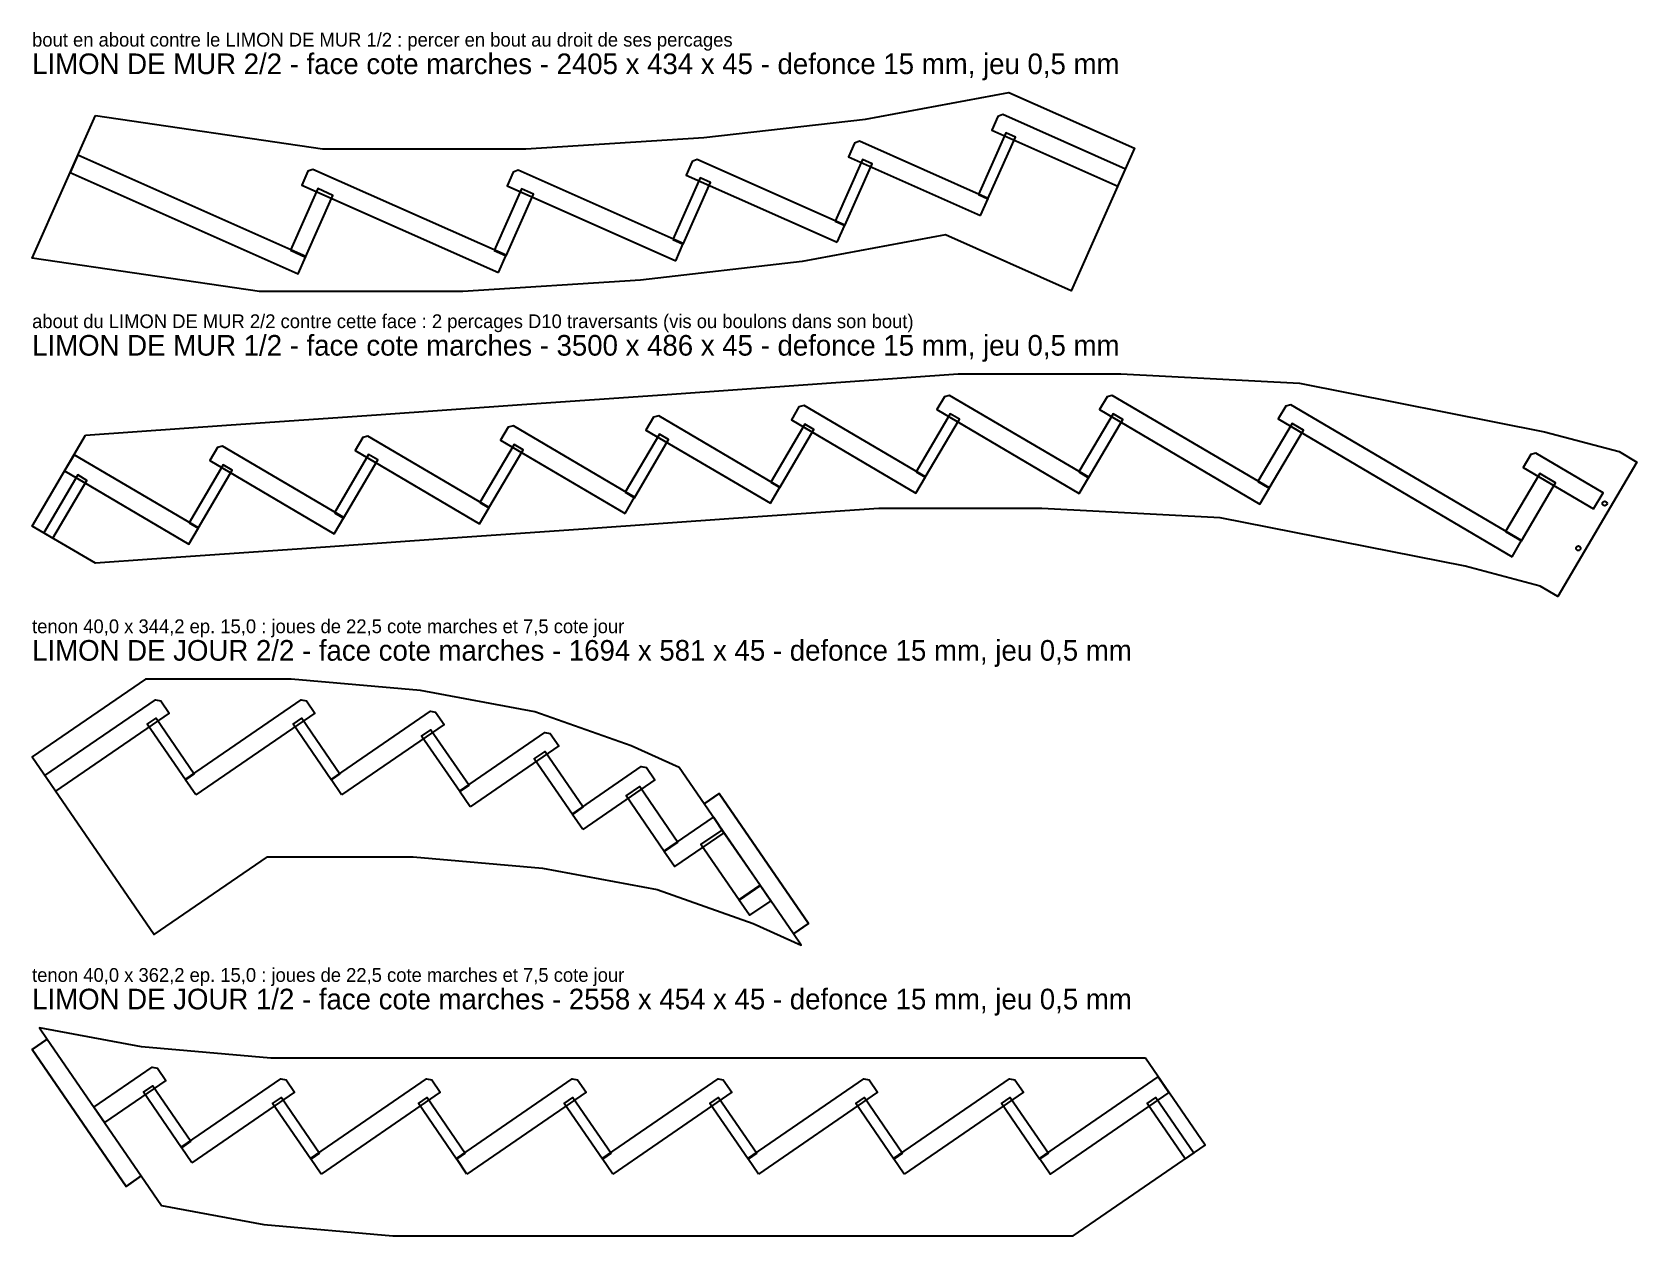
# Model space of a CAD drawing. Header units: millimetres. Extents: x 0 to 3499, y 0 to 2625.
import ezdxf

# ---------------------------------------------------------------- set-up
doc = ezdxf.new("R2010")
doc.units = ezdxf.units.MM
for name, color, linetype in [('DECOUPE', 7, 'CONTINUOUS'), ('DEFONCE', 1, 'CONTINUOUS'), ('PERCAGE', 30, 'CONTINUOUS'), ('TENON', 6, 'CONTINUOUS'), ('TEXTE', 3, 'CONTINUOUS')]:
    doc.layers.add(name, color=color, linetype=linetype)

msp = doc.modelspace()

# ---------------------------------------------------------------- linework, layer by layer
at = {"layer": 'DECOUPE'}
for points in [[(138.027, 2442.902), (633.58, 2370.126), (1076.972, 2370.126), (1464.978, 2394.729), (1817.505, 2435.093), (2129.991, 2493.243), (2404.158, 2371.455), (2266.131, 2060.732), (1991.964, 2182.52), (1679.478, 2124.37), (1326.951, 2084.007), (938.945, 2059.403), (495.553, 2059.403), (0, 2132.179)], [(116.675, 1746.044), (433.747, 1768.271), (750.819, 1790.497), (1067.891, 1812.724), (1384.963, 1834.95), (1702.035, 1857.177), (2019.107, 1879.403), (2373.937, 1879.403), (2763.34, 1859.052), (3297.679, 1753.385), (3460.632, 1710.068), (3499.412, 1687.24), (3326.935, 1394.236), (3288.155, 1417.063), (3125.202, 1460.38), (2590.863, 1566.048), (2201.46, 1586.399), (1846.63, 1586.399), (1529.558, 1564.172), (1212.486, 1541.946), (895.414, 1519.719), (578.342, 1497.493), (261.271, 1475.266), (137.965, 1466.623), (0, 1547.835)], [(1411.123, 1021.314), (1306.429, 1068.413), (1096.588, 1142.626), (846.847, 1189.423), (565.109, 1214.236), (247.259, 1214.236), (0, 1044.344), (266.163, 656.972), (513.422, 826.864), (831.272, 826.864), (1113.01, 802.051), (1362.751, 755.254), (1572.593, 681.041), (1677.287, 633.942), (1660.298, 658.668), (1693.265, 681.32), (1498.358, 964.987), (1465.39, 942.335)], [(2427.662, 387.372), (2109.812, 387.372), (1791.962, 387.372), (1474.112, 387.372), (1156.262, 387.372), (838.412, 387.372), (520.562, 387.372), (238.824, 412.184), (15.979, 453.942), (32.968, 429.216), (0, 406.564), (205.101, 108.062), (238.069, 130.714), (282.142, 66.57), (504.987, 24.812), (786.725, 0), (1104.575, 0), (1422.425, 0), (1740.275, 0), (2058.125, 0), (2270.025, 0), (2341.997, 49.452), (2557.912, 197.807)]]:
    msp.add_lwpolyline(points, close=True, dxfattribs=at)
at = {"layer": 'DEFONCE'}
for points in [[(2367.418, 2288.748), (2384.063, 2326.217), (2117.017, 2444.842), (2106.072, 2440.63), (2092.794, 2410.739)], [(2068.157, 2224.723), (2084.802, 2262.192), (1804.532, 2386.691), (1793.587, 2382.479), (1780.309, 2352.588)], [(2063.376, 2270.615), (2084.396, 2261.278), (2144.072, 2395.62), (2123.053, 2404.957)], [(82.884, 2318.765), (580.145, 2097.875), (596.789, 2135.345), (99.528, 2356.234)], [(1755.672, 2166.572), (1772.316, 2204.042), (1450.592, 2346.956), (1439.646, 2342.744), (1426.368, 2312.853)], [(1750.891, 2212.465), (1771.91, 2203.128), (1831.587, 2337.47), (1810.567, 2346.807)], [(1017.197, 2100.691), (1033.842, 2138.161), (612.104, 2325.502), (601.159, 2321.29), (587.881, 2291.399)], [(1403.397, 2126.097), (1420.041, 2163.567), (1059.92, 2323.537), (1048.974, 2319.325), (1035.697, 2289.434)], [(563.308, 2149.123), (596.383, 2134.431), (656.059, 2268.773), (622.984, 2283.465)], [(1007.467, 2148.783), (1033.436, 2137.247), (1093.112, 2271.589), (1067.143, 2283.125)], [(1397.096, 2172.665), (1419.635, 2162.653), (1479.311, 2296.995), (1456.772, 2307.007)], [(2283.53, 1618.736), (2304.329, 1654.069), (2000.712, 1832.792), (1989.358, 1829.852), (1972.767, 1801.666)], [(2677.19, 1595.879), (2697.988, 1631.212), (2355.542, 1832.792), (2344.189, 1829.852), (2327.597, 1801.666)], [(1610.058, 1597.433), (1630.856, 1632.766), (1366.568, 1788.339), (1355.215, 1785.399), (1338.623, 1757.213)], [(1927.13, 1619.66), (1947.928, 1654.993), (1683.64, 1810.566), (1672.287, 1807.626), (1655.695, 1779.44)], [(1927.6, 1665.799), (1947.421, 1654.131), (2021.992, 1780.812), (2002.171, 1792.48)], [(2282.568, 1665.718), (2303.822, 1653.207), (2378.392, 1779.888), (2357.138, 1792.399)], [(3227.152, 1481.015), (3247.95, 1516.348), (2744.945, 1812.441), (2733.592, 1809.501), (2717, 1781.315)], [(1292.986, 1575.207), (1313.785, 1610.54), (1049.496, 1766.113), (1038.143, 1763.173), (1021.551, 1734.987)], [(1610.528, 1643.572), (1630.349, 1631.905), (1704.92, 1758.586), (1685.099, 1770.254)], [(2672.965, 1644.782), (2697.481, 1630.35), (2772.052, 1757.031), (2747.536, 1771.463)], [(658.842, 1530.754), (679.641, 1566.087), (415.352, 1721.66), (403.999, 1718.72), (387.407, 1690.534)], [(975.914, 1552.98), (996.713, 1588.313), (732.424, 1743.886), (721.071, 1740.946), (704.479, 1712.76)], [(976.384, 1599.119), (996.205, 1587.452), (1070.776, 1714.133), (1050.955, 1725.801)], [(1293.456, 1621.346), (1313.277, 1609.678), (1387.848, 1736.359), (1368.027, 1748.027)], [(70.766, 1668.053), (341.77, 1508.527), (362.569, 1543.86), (91.565, 1703.386)], [(342.241, 1554.666), (362.062, 1542.999), (436.632, 1669.68), (416.812, 1681.348)], [(659.313, 1576.893), (679.134, 1565.225), (753.704, 1691.906), (733.883, 1703.574)], [(3405.083, 1585.147), (3425.881, 1620.48), (3279.284, 1706.774), (3267.931, 1703.834), (3251.339, 1675.648)], [(25.422, 1532.87), (45.243, 1521.203), (119.561, 1647.453), (99.74, 1659.121)], [(3212.851, 1535.849), (3247.443, 1515.486), (3322.014, 1642.168), (3287.422, 1662.53)], [(51.251, 969.754), (28.032, 1003.546), (268.868, 1169.025), (280.399, 1166.886), (298.921, 1139.929)], [(357.174, 961.56), (333.955, 995.352), (586.718, 1169.025), (598.249, 1166.886), (616.771, 1139.929)], [(353.478, 1007.553), (334.522, 994.527), (251.275, 1115.684), (270.231, 1128.709)], [(671.328, 1007.553), (652.372, 994.527), (569.125, 1115.684), (588.081, 1128.709)], [(675.024, 961.56), (651.805, 995.352), (868.456, 1144.212), (879.987, 1142.074), (898.509, 1115.117)], [(952.935, 982.65), (932.608, 968.683), (849.361, 1089.84), (869.688, 1103.807)], [(955.26, 935.715), (932.042, 969.507), (1118.197, 1097.415), (1129.728, 1095.276), (1148.251, 1068.319)], [(1201.736, 935.206), (1178.316, 919.114), (1095.069, 1040.271), (1118.489, 1056.363)], [(1200.968, 886.146), (1177.749, 919.938), (1328.039, 1023.202), (1339.57, 1021.064), (1358.092, 994.106)], [(1408.279, 858.728), (1378.451, 838.232), (1295.204, 959.389), (1325.033, 979.884)], [(1508.75, 879.229), (1401.103, 805.264), (1377.884, 839.056), (1485.532, 913.021)], [(1588.033, 763.841), (1541.842, 732.104), (1458.595, 853.26), (1504.786, 884.998)], [(1610.685, 730.874), (1564.494, 699.136), (1541.275, 732.928), (1587.467, 764.666)], [(158.186, 246.974), (134.968, 280.766), (261.708, 367.849), (273.239, 365.711), (291.761, 338.754)], [(346.187, 206.287), (325.86, 192.32), (242.613, 313.477), (262.94, 327.444)], [(348.512, 159.352), (325.293, 193.144), (542.171, 342.161), (553.702, 340.023), (572.225, 313.065)], [(630.477, 134.696), (607.259, 168.488), (860.021, 342.161), (871.552, 340.023), (890.075, 313.065)], [(948.327, 134.696), (925.109, 168.488), (1177.871, 342.161), (1189.402, 340.023), (1207.925, 313.065)], [(1266.177, 134.696), (1242.959, 168.488), (1495.721, 342.161), (1507.252, 340.023), (1525.774, 313.065)], [(1584.027, 134.696), (1560.809, 168.488), (1813.571, 342.161), (1825.102, 340.023), (1843.624, 313.065)], [(1901.877, 134.696), (1878.658, 168.488), (2131.421, 342.161), (2142.952, 340.023), (2161.474, 313.065)], [(2478.912, 312.782), (2219.727, 134.696), (2196.508, 168.488), (2455.694, 346.574)], [(626.781, 180.689), (607.825, 167.664), (524.578, 288.821), (543.535, 301.846)], [(944.631, 180.689), (925.675, 167.664), (842.428, 288.821), (861.385, 301.846)], [(1262.481, 180.689), (1243.525, 167.664), (1160.278, 288.821), (1179.235, 301.846)], [(1580.331, 180.689), (1561.375, 167.664), (1478.128, 288.821), (1497.084, 301.846)], [(1898.181, 180.689), (1879.225, 167.664), (1795.978, 288.821), (1814.934, 301.846)], [(2216.031, 180.689), (2197.075, 167.664), (2113.828, 288.821), (2132.784, 301.846)], [(2533.598, 181.101), (2514.642, 168.076), (2431.678, 288.821), (2450.634, 301.846)]]:
    msp.add_lwpolyline(points, close=True, dxfattribs=at)
at = {"layer": 'PERCAGE'}
for centre in [(3429.208, 1597.055), (3371.716, 1499.386)]:
    msp.add_circle(centre, 5, dxfattribs=at)
at = {"layer": 'TENON'}
for points in [[(1693.265, 681.32), (1660.298, 658.668), (1465.39, 942.335), (1498.358, 964.987)], [(238.069, 130.714), (205.101, 108.062), (0, 406.564), (32.968, 429.216)]]:
    msp.add_lwpolyline(points, close=True, dxfattribs=at)

# ---------------------------------------------------------------- texts
at = {"layer": 'TEXTE'}
for s, height, p in [('bout en about contre le LIMON DE MUR 1/2 : percer en bout au droit de ses percages', 30, (0, 2593.243)), ('LIMON DE MUR 2/2 - face cote marches - 2405 x 434 x 45 - defonce 15 mm, jeu 0,5 mm', 45, (0, 2533.243)), ('about du LIMON DE MUR 2/2 contre cette face : 2 percages D10 traversants (vis ou boulons dans son bout)', 30, (0, 1979.403)), ('LIMON DE MUR 1/2 - face cote marches - 3500 x 486 x 45 - defonce 15 mm, jeu 0,5 mm', 45, (0, 1919.403)), ('tenon 40,0 x 344,2 ep. 15,0 : joues de 22,5 cote marches et 7,5 cote jour', 30, (0, 1314.236)), ('LIMON DE JOUR 2/2 - face cote marches - 1694 x 581 x 45 - defonce 15 mm, jeu 0,5 mm', 45, (0, 1254.236)), ('tenon 40,0 x 362,2 ep. 15,0 : joues de 22,5 cote marches et 7,5 cote jour', 30, (0, 553.942)), ('LIMON DE JOUR 1/2 - face cote marches - 2558 x 454 x 45 - defonce 15 mm, jeu 0,5 mm', 45, (0, 493.942))]:
    msp.add_text(s, height=height, dxfattribs=at).set_placement(p)

doc.saveas('drawing.dxf')
